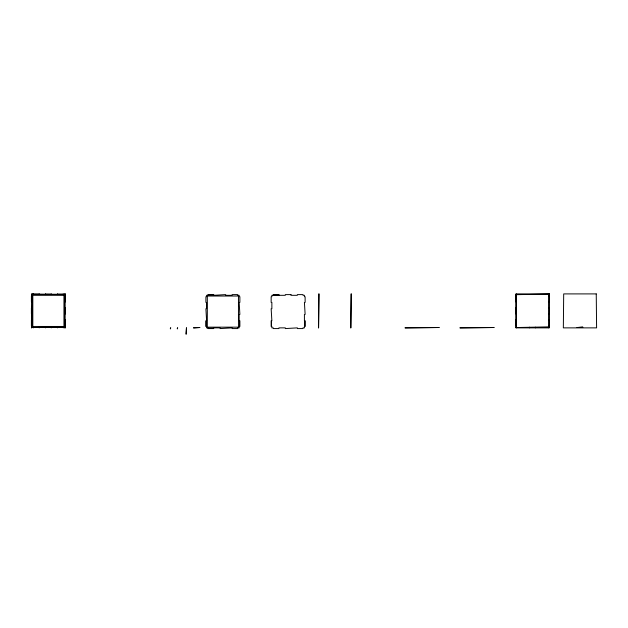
<?xml version="1.0" encoding="UTF-8"?>
<svg xmlns="http://www.w3.org/2000/svg" width="628" height="628" viewBox="0 0 628 628"><rect width="100%" height="100%" fill="white"/><g stroke="black" fill="none" stroke-linecap="round" stroke-linejoin="round"><path stroke-width="0.94" d="M65.375 294.257L31.4 294.257L65.375 294.611M65.022 294.893L65.375 293.975L64.66 293.904L64.66 327.871L65.375 327.8L65.022 326.882M208.025 294.964L213.685 294.964M273.274 294.964L278.942 294.964M65.022 295.741L65.022 301.966M32.106 296.024L31.4 296.024L31.4 301.683L32.106 301.683M64.66 296.024L65.375 296.024M516.271 296.024L515.564 296.024L515.564 301.683L516.271 301.683M548.825 296.024L549.531 296.024L549.531 301.683L548.825 301.683M64.66 301.683L65.375 301.683M65.022 307.775L65.022 314M32.106 308.058L31.4 308.058L31.4 313.717L32.106 313.717M64.66 308.058L65.375 308.058M516.271 308.058L515.564 308.058L515.564 313.717L516.271 313.717M548.825 308.058L549.531 308.058L549.531 313.717L548.825 313.717M64.66 313.717L65.375 313.717M65.022 319.801L65.022 326.034M32.106 320.084L31.4 320.084L31.4 325.751L32.106 325.751M64.66 320.084L65.375 320.084M516.271 320.084L515.564 320.084L515.564 325.751L516.271 325.751M548.825 320.084L549.531 320.084L549.531 325.751L548.825 325.751M64.66 325.751L65.375 325.751M64.66 327.164L31.4 327.518L65.375 327.518M208.025 328.224L213.685 328.224M548.825 293.904L548.825 327.871M535.378 327.164L535.378 327.871M529.718 327.164L529.718 327.871M516.271 293.904L516.271 327.871M304.768 320.798L304.768 326.458M278.942 295.317L278.942 294.611L273.274 294.611L273.274 295.317M271.508 320.798L271.508 326.458M239.519 320.798L239.519 326.458M206.251 320.798L206.251 326.458M65.022 293.904L65.022 327.871M63.53 294.257L57.305 294.257M63.53 327.518L57.305 327.518M63.247 293.904L63.247 294.611M63.247 327.164L63.247 327.871M57.588 293.904L57.588 294.611M57.588 327.164L57.588 327.871M51.496 294.257L45.271 294.257M51.496 327.518L45.271 327.518M51.213 293.904L51.213 294.611M51.213 327.164L51.213 327.871M45.554 293.904L45.554 294.611M45.554 327.164L45.554 327.871M39.47 294.257L33.237 294.257M39.47 327.518L33.237 327.518M39.187 293.904L39.187 294.611M39.187 327.164L39.187 327.871M33.52 293.904L33.52 294.611M33.52 327.164L33.52 327.871M32.106 293.904L31.753 327.871L32.106 293.904M318.93 293.904L318.569 327.871L318.93 293.904M351.185 293.904L350.824 327.871L351.185 293.904M549.178 293.904L515.918 293.904L515.918 327.871L549.178 327.871L549.178 293.904M596.247 293.904L563.693 293.904L563.34 327.871L596.6 327.871L596.247 293.904M549.531 294.257L515.564 294.611L549.531 294.257M213.685 294.611L208.025 294.611L208.025 295.317L206.604 295.317L206.604 296.73L205.898 296.73L205.898 302.39L206.604 302.39L206.604 308.764L205.898 308.764L206.604 320.798L205.898 320.798L205.898 326.458L206.604 326.458L206.604 327.871L208.025 327.871L208.025 328.577L213.685 328.577L213.685 327.871L220.051 327.871L220.051 328.577L232.085 327.871L232.085 328.577L237.745 328.577L237.745 327.871L239.166 327.871L239.166 326.458L239.872 326.458L239.872 320.798L239.166 320.798L239.166 314.424L239.872 314.424L239.166 302.39L239.872 302.39L239.872 296.73L239.166 296.73L239.166 295.317L237.745 295.317L237.745 294.611L232.085 294.611L232.085 295.317L225.719 295.317L225.719 294.611L213.685 295.317L213.685 294.611M290.968 294.611L285.308 294.611L285.308 295.317L271.861 295.317L271.861 296.73L271.155 296.73L271.155 302.39L271.861 302.39L271.861 308.764L271.155 308.764L271.861 320.798L271.155 320.798L271.155 326.458L271.861 326.458L271.861 327.871L273.274 327.871L273.274 328.577L278.942 328.577L278.942 327.871L285.308 327.871L285.308 328.577L297.342 327.871L297.342 328.577L303.002 328.577L303.002 327.871L304.415 327.871L304.415 326.458L305.122 326.458L305.122 320.798L304.415 320.798L304.415 314.424L305.122 314.424L304.415 302.39L305.122 302.39L305.122 296.73L304.415 296.73L304.415 295.317L303.002 295.317L303.002 294.611L297.342 294.611L297.342 295.317L290.968 295.317L290.968 294.611M63.954 295.317L32.813 295.317L32.813 326.458L63.954 326.458L63.954 295.317M238.459 296.024L207.319 296.024L207.319 327.164L238.459 327.164L238.459 296.024M549.531 327.164L515.564 327.518L549.531 327.164M582.8 327.164L577.14 327.518L582.8 327.164M199.814 327.518L193.581 327.871L199.814 327.518M439.082 327.518L405.115 327.871L439.082 327.518M494 327.518L460.026 327.871L494 327.518M170.69 327.871L170.337 328.789L170.69 327.871M177.646 327.871L177.284 328.789L177.646 327.871M186.461 327.871L186.108 334.096L186.461 327.871"/></g></svg>
